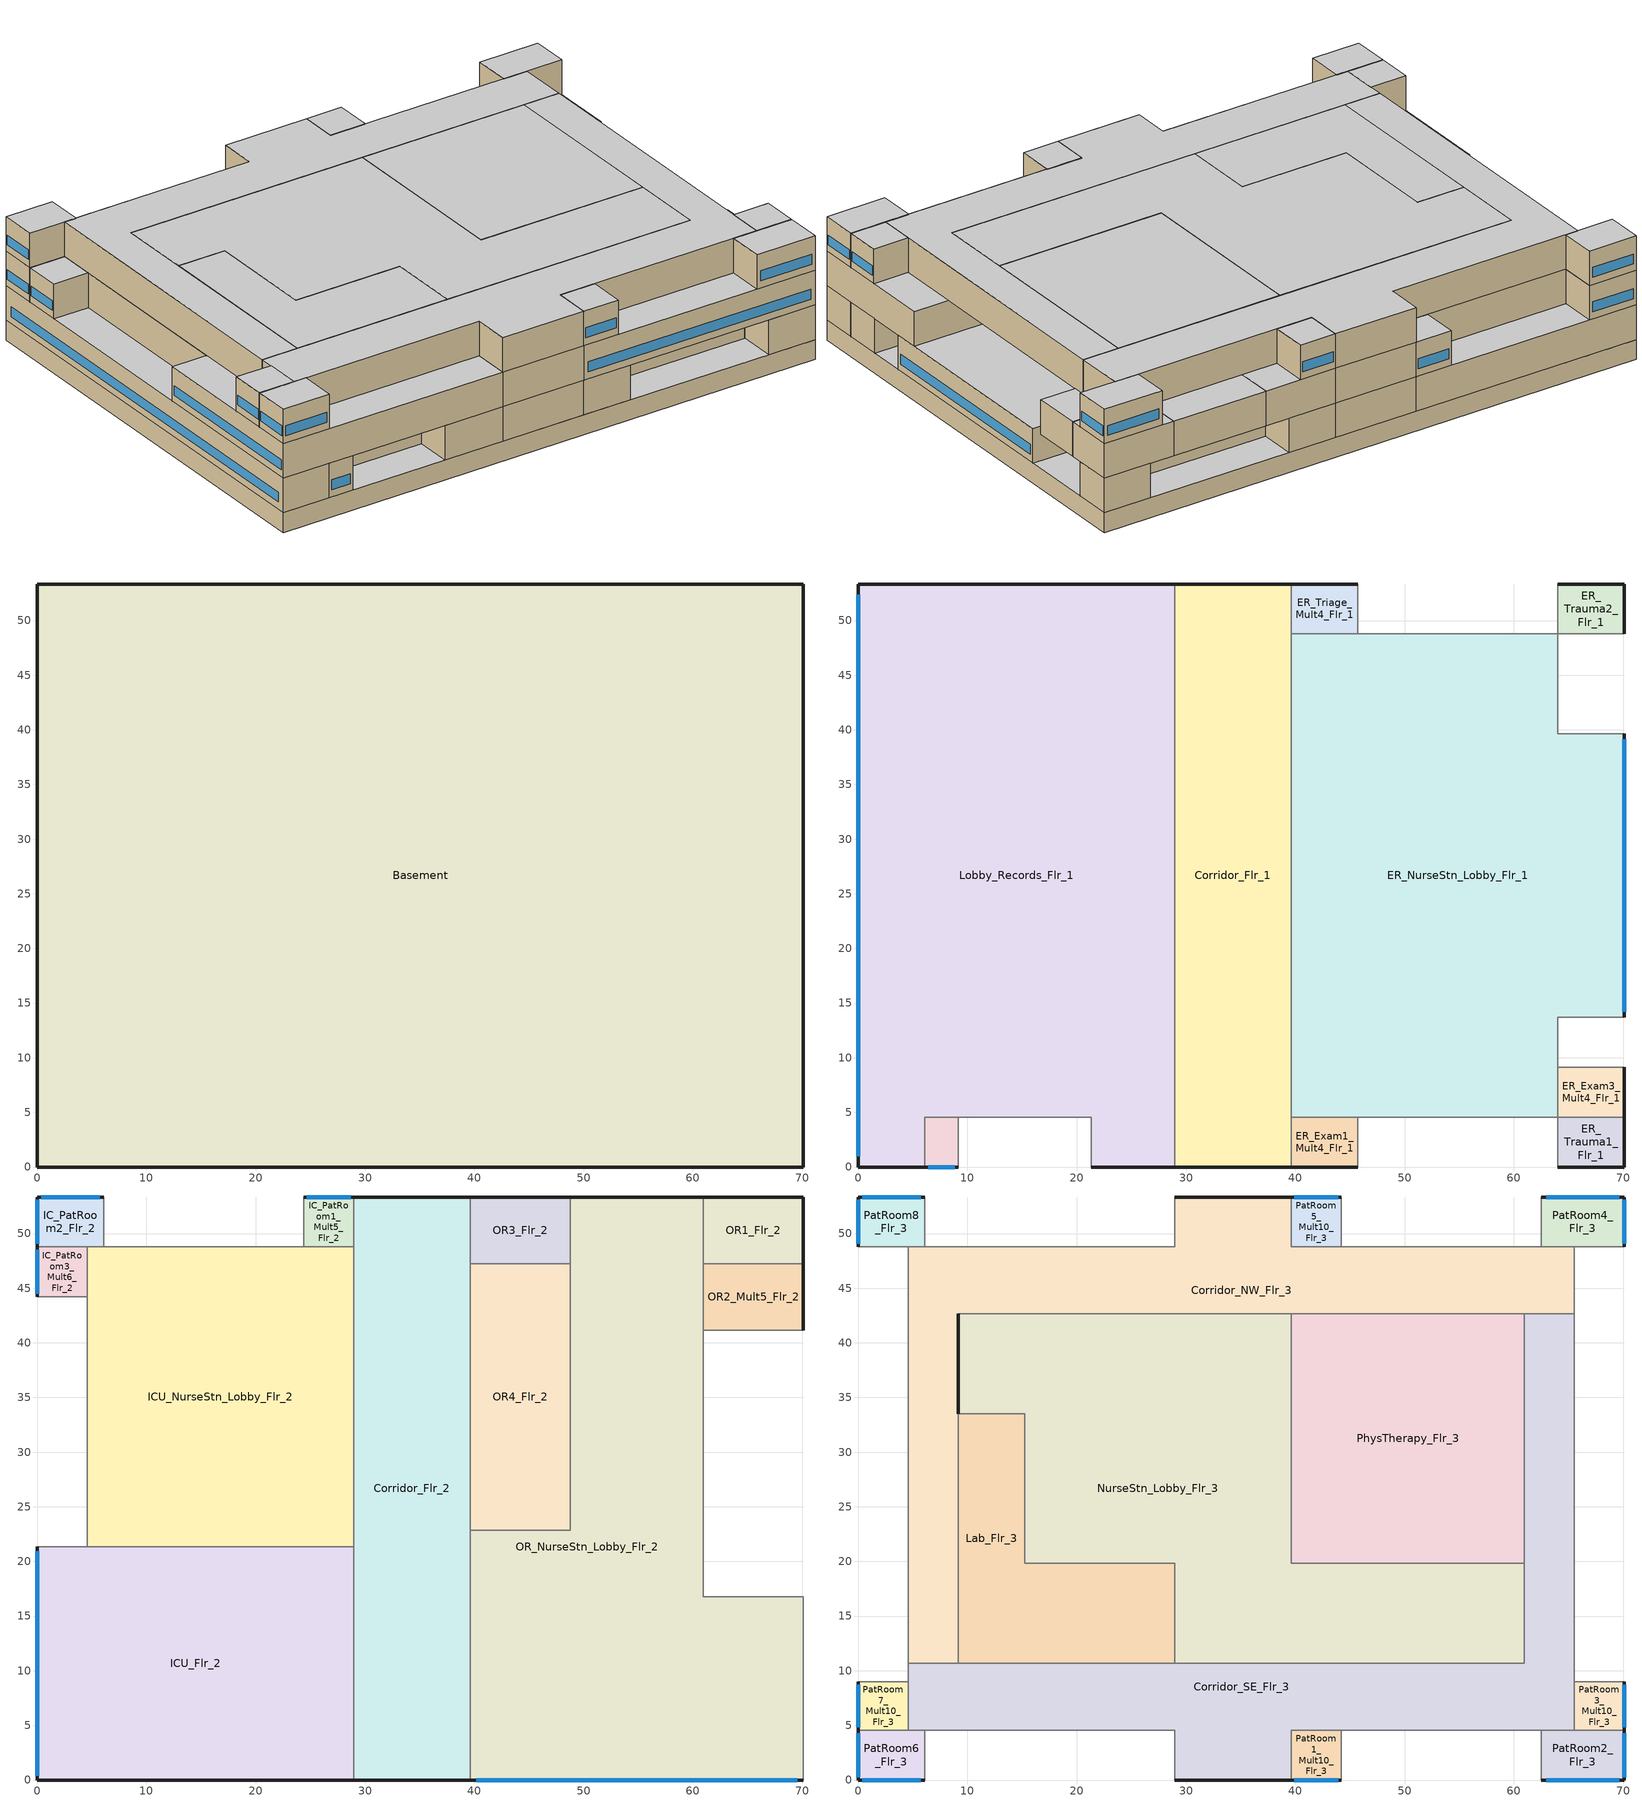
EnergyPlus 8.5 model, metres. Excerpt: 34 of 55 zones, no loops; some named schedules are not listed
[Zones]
Basement
 floor othersidecoefficients (ext_slab_8in_with_carpet): 70.1,53.34 70.1,0 0,0 0,53.34 z-2.44
 wall othersidecoefficients (basement_wall): 70.1,53.34 0,53.34 0,0 70.1,0 70.1,53.34 z-2.44:0
 ceiling adiabatic (int_slab_ceiling): 0,53.34 0,0 70.1,0 70.1,53.34 z0
ER_Exam1_Mult4_Flr_1
 floor adiabatic (int_slab_floor): 45.72,4.57 45.72,0 39.62,0 39.62,4.57 z0
 wall outside (nonres_ext_wall): 39.62,0 45.72,0 z0:4.27
 wall adiabatic (int_wall): 45.72,0 45.72,4.57 39.62,4.57 39.62,0 z0:4.27
 ceiling adiabatic (int_slab_ceiling): 39.62,4.57 39.62,0 45.72,0 45.72,4.57 z4.27
ER_Trauma1_Flr_1
 floor adiabatic (int_slab_floor): 70.1,4.57 70.1,0 64.01,0 64.01,4.57 z0
 wall outside (nonres_ext_wall): 64.01,0 70.1,0 70.1,4.57 z0:4.27
 wall adiabatic (int_wall): 70.1,4.57 64.01,4.57 64.01,0 z0:4.27
 ceiling adiabatic (int_slab_ceiling): 64.01,4.57 64.01,0 70.1,0 70.1,4.57 z4.27
ER_Exam3_Mult4_Flr_1
 floor adiabatic (int_slab_floor): 70.1,9.14 70.1,4.57 64.01,4.57 64.01,9.14 z0
 wall outside (nonres_ext_wall): 70.1,4.57 70.1,9.14 z0:4.27
 wall adiabatic (int_wall): 70.1,9.14 64.01,9.14 64.01,4.57 70.1,4.57 z0:4.27
 ceiling adiabatic (int_slab_ceiling): 64.01,9.14 64.01,4.57 70.1,4.57 70.1,9.14 z4.27
ER_Trauma2_Flr_1
 floor adiabatic (int_slab_floor): 70.1,53.34 70.1,48.77 64.01,48.77 64.01,53.34 z0
 wall outside (nonres_ext_wall): 70.1,48.77 70.1,53.34 64.01,53.34 z0:4.27
 wall adiabatic (int_wall): 64.01,53.34 64.01,48.77 70.1,48.77 z0:4.27
 ceiling adiabatic (int_slab_ceiling): 64.01,53.34 64.01,48.77 70.1,48.77 70.1,53.34 z4.27
ER_Triage_Mult4_Flr_1
 floor adiabatic (int_slab_floor): 45.72,53.34 45.72,48.77 39.62,48.77 39.62,53.34 z0
 wall outside (nonres_ext_wall): 45.72,53.34 39.62,53.34 z0:4.27
 wall adiabatic (int_wall): 39.62,53.34 39.62,48.77 45.72,48.77 45.72,53.34 z0:4.27
 ceiling adiabatic (int_slab_ceiling): 39.62,53.34 39.62,48.77 45.72,48.77 45.72,53.34 z4.27
Office1_Mult4_Flr_1
 floor adiabatic (int_slab_floor): 9.14,4.57 9.14,0 6.1,0 6.1,4.57 z0
 wall outside (nonres_ext_wall): 6.1,0 9.14,0 z0:4.27
 wall adiabatic (int_wall): 9.14,0 9.14,4.57 6.1,4.57 6.1,0 z0:4.27
 window (Window_U_0.57_SHGC_0.39): 6.41,0 8.84,0 z0.91:2.13
 ceiling adiabatic (int_slab_ceiling): 6.1,4.57 6.1,0 9.14,0 9.14,4.57 z4.27
Lobby_Records_Flr_1
 floor adiabatic (int_slab_floor): 28.96,53.34 28.96,0 21.34,0 21.34,4.57 6.1,4.57 6.1,0 0,0 0,53.34 z0
 wall outside (nonres_ext_wall): 28.96,53.34 0,53.34 0,0 6.1,0 / 21.34,0 28.96,0 z0:4.27
 wall adiabatic (int_wall): 6.1,0 6.1,4.57 21.34,4.57 21.34,0 z0:4.27
 wall to Corridor_Flr_1 (Air_Wall): 28.96,15.24 28.96,53.34 z0:4.27
 wall to Corridor_Flr_1 (int_wall): 28.96,0 28.96,15.24 z0:4.27
 window (Window_U_0.57_SHGC_0.39): 0,52.34 0,1 z0.91:2.13
 ceiling adiabatic (int_slab_ceiling): 0,53.34 0,0 6.1,0 6.1,4.57 21.34,4.57 21.34,0 28.96,0 28.96,53.34 z4.27
Corridor_Flr_1
 floor adiabatic (int_slab_floor): 39.62,53.34 39.62,0 28.96,0 28.96,53.34 z0
 wall outside (nonres_ext_wall): 39.62,53.34 28.96,53.34 / 28.96,0 39.62,0 z0:4.27
 wall adiabatic (int_wall): 39.62,0 39.62,53.34 z0:4.27
 ceiling adiabatic (int_slab_ceiling): 28.96,53.34 28.96,0 39.62,0 39.62,53.34 z4.27
ER_NurseStn_Lobby_Flr_1
 floor adiabatic (int_slab_floor): 64.01,48.77 64.01,39.62 70.1,39.62 70.1,13.72 64.01,13.72 64.01,4.57 39.62,4.57 39.62,48.77 z0
 wall outside (nonres_ext_wall): 70.1,13.72 70.1,39.62 z0:4.27
 wall adiabatic (int_wall): 70.1,39.62 64.01,39.62 64.01,48.77 39.62,48.77 39.62,4.57 64.01,4.57 64.01,13.72 70.1,13.72 z0:4.27
 window (Window_U_0.57_SHGC_0.39): 70.1,14.2 70.1,39.14 z0.91:2.13
 ceiling adiabatic (int_slab_ceiling): 39.62,48.77 39.62,4.57 64.01,4.57 64.01,13.72 70.1,13.72 70.1,39.62 64.01,39.62 64.01,48.77 z4.27
OR1_Flr_2
 floor adiabatic (int_slab_floor): 70.1,53.34 70.1,47.24 60.96,47.24 60.96,53.34 z4.27
 wall outside (nonres_ext_wall): 70.1,47.24 70.1,53.34 60.96,53.34 z4.27:8.54
 wall adiabatic (int_wall): 60.96,53.34 60.96,47.24 70.1,47.24 z4.27:8.54
 ceiling adiabatic (int_slab_ceiling): 60.96,53.34 60.96,47.24 70.1,47.24 70.1,53.34 z8.54
OR2_Mult5_Flr_2
 floor adiabatic (int_slab_floor): 70.1,47.24 70.1,41.15 60.96,41.15 60.96,47.24 z4.27
 wall outside (nonres_ext_wall): 70.1,41.15 70.1,47.24 z4.27:8.54
 wall adiabatic (int_wall): 70.1,47.24 60.96,47.24 60.96,41.15 70.1,41.15 z4.27:8.54
 ceiling adiabatic (int_slab_ceiling): 60.96,47.24 60.96,41.15 70.1,41.15 70.1,47.24 z8.54
OR3_Flr_2
 floor adiabatic (int_slab_floor): 48.77,53.34 48.77,47.24 39.62,47.24 39.62,53.34 z4.27
 wall outside (nonres_ext_wall): 48.77,53.34 39.62,53.34 z4.27:8.54
 wall adiabatic (int_wall): 39.62,53.34 39.62,47.24 48.77,47.24 48.77,53.34 z4.27:8.54
 ceiling adiabatic (int_slab_ceiling): 39.62,53.34 39.62,47.24 48.77,47.24 48.77,53.34 z8.54
OR4_Flr_2
 floor adiabatic (int_slab_floor): 48.77,47.24 48.77,22.86 39.62,22.86 39.62,47.24 z4.27
 wall adiabatic (int_wall): 48.77,47.24 39.62,47.24 39.62,22.86 48.77,22.86 48.77,47.24 z4.27:8.54
 ceiling adiabatic (int_slab_ceiling): 39.62,47.24 39.62,22.86 48.77,22.86 48.77,47.24 z8.54
IC_PatRoom1_Mult5_Flr_2
 floor adiabatic (int_slab_floor): 28.96,53.34 28.96,48.77 24.38,48.77 24.38,53.34 z4.27
 wall outside (nonres_ext_wall): 28.96,53.34 24.38,53.34 z4.27:8.54
 wall adiabatic (int_wall): 24.38,53.34 24.38,48.77 28.96,48.77 28.96,53.34 z4.27:8.54
 window (Window_U_0.57_SHGC_0.39): 28.68,53.34 24.66,53.34 z5.18:6.4
 ceiling adiabatic (int_slab_ceiling): 24.38,53.34 24.38,48.77 28.96,48.77 28.96,53.34 z8.54
IC_PatRoom2_Flr_2
 floor adiabatic (int_slab_floor): 6.1,53.34 6.1,48.77 0,48.77 0,53.34 z4.27
 wall outside (nonres_ext_wall): 6.1,53.34 0,53.34 0,48.77 z4.27:8.54
 wall adiabatic (int_wall): 0,48.77 6.1,48.77 6.1,53.34 z4.27:8.54
 window (Window_U_0.57_SHGC_0.39): 5.73,53.34 0.37,53.34 / 0,53.07 0,49.04 z5.18:6.4
 ceiling adiabatic (int_slab_ceiling): 0,53.34 0,48.77 6.1,48.77 6.1,53.34 z8.54
IC_PatRoom3_Mult6_Flr_2
 floor adiabatic (int_slab_floor): 4.57,48.77 4.57,44.2 0,44.2 0,48.77 z4.27
 wall outside (nonres_ext_wall): 0,48.77 0,44.2 z4.27:8.54
 wall adiabatic (int_wall): 0,44.2 4.57,44.2 4.57,48.77 0,48.77 z4.27:8.54
 window (Window_U_0.57_SHGC_0.39): 0,48.49 0,44.47 z5.18:6.4
 ceiling adiabatic (int_slab_ceiling): 0,48.77 0,44.2 4.57,44.2 4.57,48.77 z8.54
ICU_Flr_2
 floor adiabatic (int_slab_floor): 28.96,21.34 28.96,0 0,0 0,21.34 z4.27
 wall outside (nonres_ext_wall): 0,21.34 0,0 28.96,0 z4.27:8.54
 wall adiabatic (int_wall): 28.96,0 28.96,21.34 0,21.34 z4.27:8.54
 window (Window_U_0.57_SHGC_0.39): 0,20.94 0,0.4 z5.18:6.4
 ceiling adiabatic (int_slab_ceiling): 0,21.34 0,0 28.96,0 28.96,21.34 z8.54
ICU_NurseStn_Lobby_Flr_2
 floor adiabatic (int_slab_floor): 28.96,48.77 28.96,21.34 4.57,21.34 4.57,48.77 z4.27
 wall adiabatic (int_wall): 28.96,48.77 4.57,48.77 4.57,21.34 28.96,21.34 28.96,48.77 z4.27:8.54
 ceiling adiabatic (int_slab_ceiling): 4.57,48.77 4.57,21.34 28.96,21.34 28.96,48.77 z8.54
Corridor_Flr_2
 floor adiabatic (int_slab_floor): 39.62,53.34 39.62,0 28.96,0 28.96,53.34 z4.27
 wall outside (nonres_ext_wall): 39.62,53.34 28.96,53.34 / 28.96,0 39.62,0 z4.27:8.54
 wall adiabatic (int_wall): 39.62,0 39.62,53.34 / 28.96,53.34 28.96,0 z4.27:8.54
 ceiling adiabatic (int_slab_ceiling): 28.96,53.34 28.96,0 39.62,0 39.62,53.34 z8.54
OR_NurseStn_Lobby_Flr_2
 floor adiabatic (int_slab_floor): 60.96,53.34 60.96,16.76 70.1,16.76 70.1,0 39.62,0 39.62,22.86 48.77,22.86 48.77,53.34 z4.27
 wall outside (nonres_ext_wall): 60.96,53.34 48.77,53.34 / 39.62,0 70.1,0 z4.27:8.54
 wall adiabatic (int_wall): 48.77,53.34 48.77,22.86 39.62,22.86 39.62,0 / 70.1,0 70.1,16.76 60.96,16.76 60.96,53.34 z4.27:8.54
 window (Window_U_0.57_SHGC_0.39): 40.2,0 69.53,0 z5.18:6.4
 ceiling adiabatic (int_slab_ceiling): 48.77,53.34 48.77,22.86 39.62,22.86 39.62,0 70.1,0 70.1,16.76 60.96,16.76 60.96,53.34 z8.54
PatRoom1_Mult10_Flr_3
 floor adiabatic (int_slab_floor): 44.2,4.57 44.2,0 39.62,0 39.62,4.57 z8.54
 wall outside (res_ext_wall): 39.62,0 44.2,0 z8.54:12.8
 wall adiabatic (int_wall): 44.2,0 44.2,4.57 39.62,4.57 39.62,0 z8.54:12.8
 window (Window_U_0.57_SHGC_0.39): 39.9,0 43.92,0 z9.45:10.67
 ceiling adiabatic (int_slab_ceiling): 39.62,4.57 39.62,0 44.2,0 44.2,4.57 z12.8
PatRoom2_Flr_3
 floor adiabatic (int_slab_floor): 70.1,4.57 70.1,0 62.48,0 62.48,4.57 z8.54
 wall outside (res_ext_wall): 62.48,0 70.1,0 70.1,4.57 z8.54:12.8
 wall adiabatic (int_wall): 70.1,4.57 62.48,4.57 62.48,0 z8.54:12.8
 window (Window_U_0.57_SHGC_0.39): 70.1,0.27 70.1,4.3 / 62.94,0 69.65,0 z9.45:10.67
 ceiling adiabatic (int_slab_ceiling): 62.48,4.57 62.48,0 70.1,0 70.1,4.57 z12.8
PatRoom3_Mult10_Flr_3
 floor adiabatic (int_slab_floor): 70.1,8.99 70.1,4.57 65.53,4.57 65.53,8.99 z8.54
 wall outside (res_ext_wall): 70.1,4.57 70.1,8.99 z8.54:12.8
 wall adiabatic (int_wall): 70.1,8.99 65.53,8.99 65.53,4.57 70.1,4.57 z8.54:12.8
 window (Window_U_0.57_SHGC_0.39): 70.1,4.84 70.1,8.73 z9.45:10.67
 ceiling adiabatic (int_slab_ceiling): 65.53,8.99 65.53,4.57 70.1,4.57 70.1,8.99 z12.8
PatRoom4_Flr_3
 floor adiabatic (int_slab_floor): 70.1,53.34 70.1,48.77 62.48,48.77 62.48,53.34 z8.54
 wall outside (res_ext_wall): 70.1,48.77 70.1,53.34 62.48,53.34 z8.54:12.8
 wall adiabatic (int_wall): 62.48,53.34 62.48,48.77 70.1,48.77 z8.54:12.8
 window (Window_U_0.57_SHGC_0.39): 69.65,53.34 62.94,53.34 / 70.1,49.04 70.1,53.07 z9.45:10.67
 ceiling adiabatic (int_slab_ceiling): 62.48,53.34 62.48,48.77 70.1,48.77 70.1,53.34 z12.8
PatRoom5_Mult10_Flr_3
 floor adiabatic (int_slab_floor): 44.2,53.34 44.2,48.77 39.62,48.77 39.62,53.34 z8.54
 wall outside (res_ext_wall): 44.2,53.34 39.62,53.34 z8.54:12.8
 wall adiabatic (int_wall): 39.62,53.34 39.62,48.77 44.2,48.77 44.2,53.34 z8.54:12.8
 window (Window_U_0.57_SHGC_0.39): 43.92,53.34 39.9,53.34 z9.45:10.67
 ceiling adiabatic (int_slab_ceiling): 39.62,53.34 39.62,48.77 44.2,48.77 44.2,53.34 z12.8
PhysTherapy_Flr_3
 floor adiabatic (int_slab_floor): 60.96,42.67 60.96,19.81 39.62,19.81 39.62,42.67 z8.54
 wall to Corridor_NW_Flr_3 (int_wall): 60.96,42.67 39.62,42.67 z8.54:12.8
 wall to Corridor_SE_Flr_3 (int_wall): 60.96,19.81 60.96,42.67 z8.54:12.8
 wall to NurseStn_Lobby_Flr_3 (int_wall): 39.62,42.67 39.62,19.81 60.96,19.81 z8.54:12.8
 ceiling adiabatic (int_slab_ceiling): 39.62,42.67 39.62,19.81 60.96,19.81 60.96,42.67 z12.8
PatRoom6_Flr_3
 floor adiabatic (int_slab_floor): 6.1,4.57 6.1,0 0,0 0,4.57 z8.54
 wall outside (res_ext_wall): 0,4.57 0,0 6.1,0 z8.54:12.8
 wall adiabatic (int_wall): 6.1,0 6.1,4.57 0,4.57 z8.54:12.8
 window (Window_U_0.57_SHGC_0.39): 0.37,0 5.73,0 / 0,4.3 0,0.27 z9.45:10.67
 ceiling adiabatic (int_slab_ceiling): 0,4.57 0,0 6.1,0 6.1,4.57 z12.8
PatRoom7_Mult10_Flr_3
 floor adiabatic (int_slab_floor): 4.57,8.99 4.57,4.57 0,4.57 0,8.99 z8.54
 wall outside (res_ext_wall): 0,8.99 0,4.57 z8.54:12.8
 wall adiabatic (int_wall): 0,4.57 4.57,4.57 4.57,8.99 0,8.99 z8.54:12.8
 window (Window_U_0.57_SHGC_0.39): 0,8.73 0,4.84 z9.45:10.67
 ceiling adiabatic (int_slab_ceiling): 0,8.99 0,4.57 4.57,4.57 4.57,8.99 z12.8
PatRoom8_Flr_3
 floor adiabatic (int_slab_floor): 6.1,53.34 6.1,48.77 0,48.77 0,53.34 z8.54
 wall outside (res_ext_wall): 6.1,53.34 0,53.34 0,48.77 z8.54:12.8
 wall adiabatic (int_wall): 0,48.77 6.1,48.77 6.1,53.34 z8.54:12.8
 window (Window_U_0.57_SHGC_0.39): 5.73,53.34 0.37,53.34 / 0,53.07 0,49.04 z9.45:10.67
 ceiling adiabatic (int_slab_ceiling): 0,53.34 0,48.77 6.1,48.77 6.1,53.34 z12.8
NurseStn_Lobby_Flr_3
 floor adiabatic (int_slab_floor): 39.62,42.67 39.62,19.81 60.96,19.81 60.96,10.67 28.96,10.67 28.96,19.81 15.24,19.81 15.24,33.53 9.14,33.53 9.14,42.67 z8.54
 wall outside (Air_Wall): 9.14,42.67 9.14,33.53 z8.54:12.8
 wall to Corridor_NW_Flr_3 (Air_Wall): 39.62,42.67 9.14,42.67 z8.54:12.8
 wall to Corridor_SE_Flr_3 (Air_Wall): 28.96,10.67 60.96,10.67 60.96,19.81 z8.54:12.8
 wall to Lab_Flr_3 (int_wall): 9.14,33.53 15.24,33.53 15.24,19.81 28.96,19.81 28.96,10.67 z8.54:12.8
 ceiling adiabatic (int_slab_ceiling): 9.14,42.67 9.14,33.53 15.24,33.53 15.24,19.81 28.96,19.81 28.96,10.67 60.96,10.67 60.96,19.81 39.62,19.81 39.62,42.67 z12.8
Lab_Flr_3
 floor adiabatic (int_slab_floor): 28.96,19.81 28.96,10.67 9.14,10.67 9.14,33.53 15.24,33.53 15.24,19.81 z8.54
 wall to Corridor_SE_Flr_3 (int_wall): 9.14,10.67 28.96,10.67 z8.54:12.8
 wall to Corridor_NW_Flr_3 (int_wall): 9.14,33.58 9.14,10.67 z8.54:12.8
 ceiling adiabatic (int_slab_ceiling): 9.14,33.53 9.14,10.67 28.96,10.67 28.96,19.81 15.24,19.81 15.24,33.53 z12.8
Corridor_SE_Flr_3
 floor adiabatic (int_slab_floor): 65.53,42.67 65.53,4.57 39.62,4.57 39.62,0 28.96,0 28.96,4.57 4.57,4.57 4.57,10.67 60.96,10.67 60.96,42.67 z8.54
 wall outside (res_ext_wall): 28.96,0 39.62,0 z8.54:12.8
 wall adiabatic (int_wall): 39.62,0 39.62,4.57 65.53,4.57 65.53,42.67 / 4.57,10.67 4.57,4.57 28.96,4.57 28.96,0 z8.54:12.8
 wall to Corridor_NW_Flr_3 (Air_Wall): 65.53,42.67 60.96,42.67 / 9.14,10.67 4.57,10.67 z8.54:12.8
 ceiling adiabatic (int_slab_ceiling): 4.57,10.67 4.57,4.57 28.96,4.57 28.96,0 39.62,0 39.62,4.57 65.53,4.57 65.53,42.67 60.96,42.67 60.96,10.67 z12.8
Corridor_NW_Flr_3
 floor adiabatic (int_slab_floor): 65.53,48.77 65.53,42.67 9.14,42.67 9.14,10.67 4.57,10.67 4.57,48.77 28.96,48.77 28.96,53.34 39.62,53.34 39.62,48.77 z8.54
 wall outside (Air_Wall): 9.14,33.58 9.14,42.67 z8.54:12.8
 wall outside (res_ext_wall): 39.62,53.34 28.96,53.34 z8.54:12.8
 wall adiabatic (int_wall): 65.53,42.67 65.53,48.77 39.62,48.77 39.62,53.34 / 28.96,53.34 28.96,48.77 4.57,48.77 4.57,10.67 z8.54:12.8
 ceiling adiabatic (int_slab_ceiling): 4.57,48.77 4.57,10.67 9.14,10.67 9.14,42.67 65.53,42.67 65.53,48.77 39.62,48.77 39.62,53.34 28.96,53.34 28.96,48.77 z12.8
[Building]
Hospital: North Axis {deg}=0; Terrain=City; Loads Convergence Tolerance Value=0.04; Temperature Convergence Tolerance Value {deltaC}=0.2; Solar Distribution=FullInteriorAndExterior; Maximum Number of Warmup Days=25; Minimum Number of Warmup Days=6
[Site:Location]
Los Angeles Intl Ap_IL_USA Design_Conditions: Latitude {deg}=41.98; Longitude {deg}=-87.92; Time Zone {hr}=-6; Elevation {m}=201
[SizingPeriod:DesignDay] Day of Month=21; Dry-Bulb Temperature Range Modifier Type=DefaultMultipliers; Humidity Condition Type=Wetbulb; Barometric Pressure {Pa}=100965; Rain {Yes/No}=No; Snow on ground {Yes/No}=No; Daylight Savings Time Indicator=No
Name | Month | Day Type | Maximum Dry-Bulb Temperature {C} | Daily Dry-Bulb Temperature Range {C} | Wetbulb at Maximum Dry-Bulb {C} | Wind Speed {m/s} design conditions vs. traditional 6.71 m/s (15 mph) | Wind Direction {Degrees; N=0, S=180} | Solar Model Indicator | Clearness {0.0 to 1.1} | Wind Speed {m/s} design conditions vs. traditional 3.35 m/s (7mph) | ASHRAE Clear Sky Optical Depth for Beam Irradiance (taub) | ASHRAE Clear Sky Optical Depth for Diffuse Irradiance (taud)
Los Angeles Intl Arpt Ann Htg 99.6% Condns DB | 1 | WinterDesignDay | 6.9 | 0 | 6.9 | 2.4 | 90 | ASHRAEClearSky | 0
Los Angeles Intl Arpt Ann Clg .4% Condns DB=>MWB | 8 | SummerDesignDay | 28.7 | 6 | 17.9 |  | 250 | ASHRAETau |  | 4.1 | 0.44 | 2.108
[Site:WaterMainsTemperature]
Calculation Method=Correlation; Annual Average Outdoor Air Temperature {C}=9.75; Maximum Difference In Monthly Average Outdoor Air Temperatures {deltaC}=28.14
[Material]
Name | Roughness | Thickness {m} | Conductivity {W/m-K} | Density {kg/m3} | Specific Heat {J/kg-K} | Thermal Absorptance | Solar Absorptance | Visible Absorptance
Std Wood 6inch | MediumSmooth | 0.15 | 0.12 | 540 | 1210 | 0.9 | 0.7 | 0.7
G01 13mm gypsum board | Smooth | 0.0127 | 0.16 | 800 | 1090 | 0.9 | 0.7 | 0.5
200mm Normalweight concrete wall; 200mm Normalweight concrete floor | MediumRough | 0.2032 | 2.31 | 2322 | 832
100mm Normalweight concrete floor | MediumRough | 0.1016 | 2.31 | 2322 | 832
M10 200mm concrete block basement wall | MediumRough | 0.2032 | 1.326 | 1842 | 912
[Material:NoMass] Thermal Absorptance=0.9; Solar Absorptance=0.7
Name | Roughness | Thermal Resistance {m2-K/W} | Visible Absorptance
CP02 CARPET PAD | VeryRough | 0.21648 | 0.8
Air_Wall_Material | Rough | 0.207949
Nonres_Exterior_Wall_Insulation | MediumSmooth | 1.11476 | 0.7
Res_Exterior_Wall_Insulation | MediumSmooth | 1.63975 | 0.7
[WindowMaterial:Glazing] Optical Data Type=SpectralAverage; Thickness {m}=0.006; Infrared Transmittance at Normal Incidence=0; Front Side Infrared Hemispherical Emissivity=0.84; Conductivity {W/m-K}=0.9
Name | Solar Transmittance at Normal Incidence | Front Side Solar Reflectance at Normal Incidence | Back Side Solar Reflectance at Normal Incidence | Visible Transmittance at Normal Incidence | Front Side Visible Reflectance at Normal Incidence | Back Side Visible Reflectance at Normal Incidence | Back Side Infrared Hemispherical Emissivity
CLEAR 6MM | 0.775 | 0.071 | 0.071 | 0.881 | 0.08 | 0.08 | 0.84
REF D CLEAR 6MM | 0.429 | 0.308 | 0.379 | 0.334 | 0.453 | 0.505 | 0.82
[WindowMaterial:Gas]
AIR 6MM: Gas Type=Air; Thickness {m}=0.0063
[Construction]
InteriorFurnishings: Std Wood 6inch
Air_Wall: Air_Wall_Material
int_wall: G01 13mm gypsum board, G01 13mm gypsum board
ext_slab_8in_with_carpet: 200mm Normalweight concrete floor, CP02 CARPET PAD
int_slab_floor: 100mm Normalweight concrete floor, CP02 CARPET PAD
int_slab_ceiling: CP02 CARPET PAD, 100mm Normalweight concrete floor
basement_wall: M10 200mm concrete block basement wall
nonres_ext_wall: 200mm Normalweight concrete wall, Nonres_Exterior_Wall_Insulation, G01 13mm gypsum board
res_ext_wall: 200mm Normalweight concrete wall, Res_Exterior_Wall_Insulation, G01 13mm gypsum board
Window_U_0.57_SHGC_0.39: REF D CLEAR 6MM, AIR 6MM, CLEAR 6MM
[Zone] Type=1; Floor Area {m2}=autocalculate; Part of Total Floor Area=YES
Name | Multiplier | Ceiling Height {m} | Volume {m3}
Basement | 1 | 2.439 | 9120.27
ER_Exam1_Mult4_Flr_1; ER_Exam3_Mult4_Flr_1; ER_Triage_Mult4_Flr_1 | 4 | 4.2683 | 118.96
ER_Trauma1_Flr_1; ER_Trauma2_Flr_1; IC_PatRoom2_Flr_2; PatRoom6_Flr_3; PatRoom8_Flr_3 | 1 | 4.2683 | 118.96
Office1_Mult4_Flr_1 | 5 | 4.2683 | 59.5
Lobby_Records_Flr_1 | 1 | 4.2683 | 6294.92
Corridor_Flr_1; Corridor_Flr_2 | 1 | 4.2683 | 2428.79
ER_NurseStn_Lobby_Flr_1 | 1 | 4.2683 | 5273.95
OR1_Flr_2; OR3_Flr_2 | 1 | 4.2683 | 237.91
OR2_Mult5_Flr_2 | 5 | 4.2683 | 237.91
OR4_Flr_2 | 1 | 4.2683 | 951.7
IC_PatRoom1_Mult5_Flr_2 | 5 | 4.2683 | 89.21
IC_PatRoom3_Mult6_Flr_2 | 6 | 4.2683 | 89.21
ICU_Flr_2 | 1 | 4.2683 | 2637.63
ICU_NurseStn_Lobby_Flr_2 | 1 | 4.2683 | 2854.51
OR_NurseStn_Lobby_Flr_2 | 1 | 4.2683 | 4322.24
PatRoom1_Mult10_Flr_3; PatRoom5_Mult10_Flr_3 | 10 | 4.2683 | 89.21
PatRoom2_Flr_3; PatRoom4_Flr_3 | 1 | 4.2683 | 148.71
PatRoom3_Mult10_Flr_3; PatRoom7_Mult10_Flr_3 | 10 | 4.2683 | 86.26
PhysTherapy_Flr_3 | 1 | 4.2683 | 2081.82
NurseStn_Lobby_Flr_3 | 1 | 4.2683 | 3866.25
Lab_Flr_3 | 1 | 4.2683 | 1129.43
Corridor_SE_Flr_3; Corridor_NW_Flr_3 | 1 | 4.2683 | 2418.88
[InternalMass] Construction=InteriorFurnishings
Name | Zone | Surface Area {m2}
Basement_InternalMass_1 | Basement | 7478.69
ER_Exam1_Mult4_Flr_1_InternalMass_1 | ER_Exam1_Mult4_Flr_1 | 55.7418
ER_Trauma1_Flr_1_InternalMass_1 | ER_Trauma1_Flr_1 | 55.7418
ER_Exam3_Mult4_Flr_1_InternalMass_1 | ER_Exam3_Mult4_Flr_1 | 55.7418
ER_Trauma2_Flr_1_InternalMass_1 | ER_Trauma2_Flr_1 | 55.7418
ER_Triage_Mult4_Flr_1_InternalMass_1 | ER_Triage_Mult4_Flr_1 | 55.7418
Office1_Mult4_Flr_1_InternalMass_1 | Office1_Mult4_Flr_1 | 27.8709
Lobby_Records_Flr_1_InternalMass_1 | Lobby_Records_Flr_1 | 2949.62
Corridor_Flr_1_InternalMass_1 | Corridor_Flr_1 | 1138.06
ER_NurseStn_Lobby_Flr_1_InternalMass_1 | ER_NurseStn_Lobby_Flr_1 | 2471.22
OR1_Flr_2_InternalMass_1 | OR1_Flr_2 | 111.4836
OR2_Mult5_Flr_2_InternalMass_1 | OR2_Mult5_Flr_2 | 111.4836
OR3_Flr_2_InternalMass_1 | OR3_Flr_2 | 111.4836
OR4_Flr_2_InternalMass_1 | OR4_Flr_2 | 445.9346
IC_PatRoom1_Mult5_Flr_2_InternalMass_1 | IC_PatRoom1_Mult5_Flr_2 | 41.8064
IC_PatRoom2_Flr_2_InternalMass_1 | IC_PatRoom2_Flr_2 | 55.7418
IC_PatRoom3_Mult6_Flr_2_InternalMass_1 | IC_PatRoom3_Mult6_Flr_2 | 41.8064
ICU_Flr_2_InternalMass_1 | ICU_Flr_2 | 1235.93
ICU_NurseStn_Lobby_Flr_2_InternalMass_1 | ICU_NurseStn_Lobby_Flr_2 | 1337.54
Corridor_Flr_2_InternalMass_1 | Corridor_Flr_2 | 1138.06
OR_NurseStn_Lobby_Flr_2_InternalMass_1 | OR_NurseStn_Lobby_Flr_2 | 2025.29
PatRoom1_Mult10_Flr_3_InternalMass_1 | PatRoom1_Mult10_Flr_3 | 41.8064
PatRoom2_Flr_3_InternalMass_1 | PatRoom2_Flr_3 | 69.6773
PatRoom3_Mult10_Flr_3_InternalMass_1 | PatRoom3_Mult10_Flr_3 | 40.4165
PatRoom4_Flr_3_InternalMass_1 | PatRoom4_Flr_3 | 69.6773
PatRoom5_Mult10_Flr_3_InternalMass_1 | PatRoom5_Mult10_Flr_3 | 41.8064
PhysTherapy_Flr_3_InternalMass_1 | PhysTherapy_Flr_3 | 975.4819
PatRoom6_Flr_3_InternalMass_1 | PatRoom6_Flr_3 | 55.7418
PatRoom7_Mult10_Flr_3_InternalMass_1 | PatRoom7_Mult10_Flr_3 | 40.4165
PatRoom8_Flr_3_InternalMass_1 | PatRoom8_Flr_3 | 55.7418
NurseStn_Lobby_Flr_3_InternalMass_1 | NurseStn_Lobby_Flr_3 | 1811.61
Lab_Flr_3_InternalMass_1 | Lab_Flr_3 | 529.5473
Corridor_SE_Flr_3_InternalMass_1 | Corridor_SE_Flr_3 | 1133.42
Corridor_NW_Flr_3_InternalMass_1 | Corridor_NW_Flr_3 | 1133.42
[SurfaceProperty:OtherSideCoefficients] Combined Convective/Radiative Film Coefficient {W/m2-K}=0; Constant Temperature {C}=1; Constant Temperature Coefficient=1; External Dry-Bulb Temperature Coefficient=0; Ground Temperature Coefficient=0; Wind Speed Coefficient=0; Zone Air Temperature Coefficient=0; Sinusoidal Variation of Constant Temperature Coefficient=No; Period of Sinusoidal Variation {hr}=24
Name | Constant Temperature Schedule
surfPropOthSdCoefBasementAvgWall | scheduleOSCBasementWallSurfaceTemp
surfPropOthSdCoefBasementAvgFloor | scheduleOSCBasementFloorTemp
surfPropOthSdCoefBasementUpperWall | scheduleOSCBasementUpperWallTemp
surfPropOthSdCoefBasementLowerWall | scheduleOSCBasementLowerWallTemp
[People] Number of People Calculation Method=People; Fraction Radiant=0.3; Sensible Heat Fraction=AUTOCALCULATE; Activity Level Schedule=ACTIVITY_SCH; Enable ASHRAE 55 Comfort Warnings=No; Mean Radiant Temperature Calculation Type=ZoneAveraged; Work Efficiency Schedule=WORK_EFF_SCH; Clothing Insulation Calculation Method=ClothingInsulationSchedule; Clothing Insulation Schedule=CLOTHING_SCH; Air Velocity Schedule=AIR_VELO_SCH; Thermal Comfort Model 1 Type=FANGER
Name | Zone or ZoneList | Number of People Schedule | Number of People
Basement | Basement | BLDG_OCC_SCH | 100.5885
ER_Exam1_Mult4_Flr_1 | ER_Exam1_Mult4_Flr_1 | BLDG_OCC_EXTD_SCH | 5.9976
ER_Trauma1_Flr_1 | ER_Trauma1_Flr_1 | BLDG_OCC_EXTD_SCH | 5.9976
ER_Exam3_Mult4_Flr_1 | ER_Exam3_Mult4_Flr_1 | BLDG_OCC_EXTD_SCH | 5.9976
ER_Trauma2_Flr_1 | ER_Trauma2_Flr_1 | BLDG_OCC_EXTD_SCH | 5.9976
ER_Triage_Mult4_Flr_1 | ER_Triage_Mult4_Flr_1 | BLDG_OCC_EXTD_SCH | 5.9976
Office1_Mult4_Flr_1 | Office1_Mult4_Flr_1 | BLDG_OCC_SCH | 1.05
Lobby_Records_Flr_1 | Lobby_Records_Flr_1 | BLDG_OCC_SCH | 21.1586
Corridor_Flr_1 | Corridor_Flr_1 | BLDG_OCC_EXTD_SCH | 6.1228
ER_NurseStn_Lobby_Flr_1 | ER_NurseStn_Lobby_Flr_1 | BLDG_OCC_EXTD_SCH | 17.7269
OR1_Flr_2 | OR1_Flr_2 | BLDG_OCC_SCH | 2.9988
OR2_Mult5_Flr_2 | OR2_Mult5_Flr_2 | BLDG_OCC_SCH | 2.9988
OR3_Flr_2 | OR3_Flr_2 | BLDG_OCC_SCH | 2.9988
OR4_Flr_2 | OR4_Flr_2 | BLDG_OCC_SCH | 11.9956
IC_PatRoom1_Mult5_Flr_2 | IC_PatRoom1_Mult5_Flr_2 | BLDG_OCC_EXTD_SCH | 1.1244
IC_PatRoom2_Flr_2 | IC_PatRoom2_Flr_2 | BLDG_OCC_EXTD_SCH | 1.4994
IC_PatRoom3_Mult6_Flr_2 | IC_PatRoom3_Mult6_Flr_2 | BLDG_OCC_EXTD_SCH | 1.1244
ICU_Flr_2 | ICU_Flr_2 | BLDG_OCC_EXTD_SCH | 33.2462
ICU_NurseStn_Lobby_Flr_2 | ICU_NurseStn_Lobby_Flr_2 | BLDG_OCC_EXTD_SCH | 9.5946
Corridor_Flr_2 | Corridor_Flr_2 | BLDG_OCC_EXTD_SCH | 6.1228
OR_NurseStn_Lobby_Flr_2 | OR_NurseStn_Lobby_Flr_2 | BLDG_OCC_EXTD_SCH | 14.528
PatRoom1_Mult10_Flr_3 | PatRoom1_Mult10_Flr_3 | BLDG_OCC_EXTD_SCH | 1.1244
PatRoom2_Flr_3 | PatRoom2_Flr_3 | BLDG_OCC_EXTD_SCH | 1.8744
PatRoom3_Mult10_Flr_3 | PatRoom3_Mult10_Flr_3 | BLDG_OCC_EXTD_SCH | 1.0873
PatRoom4_Flr_3 | PatRoom4_Flr_3 | BLDG_OCC_EXTD_SCH | 1.8744
PatRoom5_Mult10_Flr_3 | PatRoom5_Mult10_Flr_3 | BLDG_OCC_EXTD_SCH | 1.1244
PhysTherapy_Flr_3 | PhysTherapy_Flr_3 | BLDG_OCC_SCH | 26.2404
PatRoom6_Flr_3 | PatRoom6_Flr_3 | BLDG_OCC_EXTD_SCH | 1.4994
PatRoom7_Mult10_Flr_3 | PatRoom7_Mult10_Flr_3 | BLDG_OCC_EXTD_SCH | 1.0873
PatRoom8_Flr_3 | PatRoom8_Flr_3 | BLDG_OCC_EXTD_SCH | 1.4994
NurseStn_Lobby_Flr_3 | NurseStn_Lobby_Flr_3 | BLDG_OCC_EXTD_SCH | 12.9952
Lab_Flr_3 | Lab_Flr_3 | BLDG_OCC_SCH | 14.2446
Corridor_SE_Flr_3 | Corridor_SE_Flr_3 | BLDG_OCC_EXTD_SCH | 6.0978
Corridor_NW_Flr_3 | Corridor_NW_Flr_3 | BLDG_OCC_EXTD_SCH | 6.0978
[Lights] Design Level Calculation Method=Watts/Area; Return Air Fraction=0; Fraction Radiant=0.7; Fraction Visible=0.2; Fraction Replaceable=1; Return Air Fraction Calculated from Plenum Temperature=No
Name | Zone or ZoneList | Schedule | Watts per Zone Floor Area {W/m2}
Basement_Lights | Basement | BLDG_LIGHT_OFFICE_BSMT_SCH | 10.76391
ER_Exam1_Mult4_Flr_1_Lights | ER_Exam1_Mult4_Flr_1 | BLDG_LIGHT_EXAM_SCH | 29.0626
ER_Trauma1_Flr_1_Lights | ER_Trauma1_Flr_1 | BLDG_LIGHT_EXTD_SCH | 29.0626
ER_Exam3_Mult4_Flr_1_Lights | ER_Exam3_Mult4_Flr_1 | BLDG_LIGHT_EXAM_SCH | 29.0626
ER_Trauma2_Flr_1_Lights | ER_Trauma2_Flr_1 | BLDG_LIGHT_EXTD_SCH | 29.0626
ER_Triage_Mult4_Flr_1_Lights | ER_Triage_Mult4_Flr_1 | BLDG_LIGHT_EXTD_SCH | 29.0626
Office1_Mult4_Flr_1_Lights | Office1_Mult4_Flr_1 | BLDG_LIGHT_OFFICE_SCH | 10.76391
Lobby_Records_Flr_1_Lights | Lobby_Records_Flr_1 | BLDG_LIGHT_LOBBYFLR1_SCH | 13.7778
Corridor_Flr_1_Lights | Corridor_Flr_1 | BLDG_LIGHT_CORRIDOR_SCH | 10.76391
ER_NurseStn_Lobby_Flr_1_Lights | ER_NurseStn_Lobby_Flr_1 | BLDG_LIGHT_NURSEFLR1_SCH | 12.0556
OR1_Flr_2_Lights | OR1_Flr_2 | BLDG_LIGHT_SCH | 23.6806
OR2_Mult5_Flr_2_Lights | OR2_Mult5_Flr_2 | BLDG_LIGHT_SCH | 23.6806
OR3_Flr_2_Lights | OR3_Flr_2 | BLDG_LIGHT_SCH | 23.6806
OR4_Flr_2_Lights | OR4_Flr_2 | BLDG_LIGHT_SCH | 23.6806
IC_PatRoom1_Mult5_Flr_2_Lights | IC_PatRoom1_Mult5_Flr_2 | BLDG_LIGHT_EXTD_SCH | 8.611128
IC_PatRoom2_Flr_2_Lights | IC_PatRoom2_Flr_2 | BLDG_LIGHT_EXTD_SCH | 8.611128
IC_PatRoom3_Mult6_Flr_2_Lights | IC_PatRoom3_Mult6_Flr_2 | BLDG_LIGHT_EXTD_SCH | 8.611128
ICU_Flr_2_Lights | ICU_Flr_2 | BLDG_LIGHT_EXTD_SCH | 8.611128
ICU_NurseStn_Lobby_Flr_2_Lights | ICU_NurseStn_Lobby_Flr_2 | BLDG_LIGHT_EXTD_SCH | 10.76391
Corridor_Flr_2_Lights | Corridor_Flr_2 | BLDG_LIGHT_CORRIDOR_SCH | 10.76391
OR_NurseStn_Lobby_Flr_2_Lights | OR_NurseStn_Lobby_Flr_2 | BLDG_LIGHT_NURSEFLR234_SCH | 12.7014
PatRoom1_Mult10_Flr_3_Lights | PatRoom1_Mult10_Flr_3 | BLDG_LIGHT_EXTD_SCH | 7.534737
PatRoom2_Flr_3_Lights | PatRoom2_Flr_3 | BLDG_LIGHT_EXTD_SCH | 7.534737
PatRoom3_Mult10_Flr_3_Lights | PatRoom3_Mult10_Flr_3 | BLDG_LIGHT_EXTD_SCH | 7.534737
PatRoom4_Flr_3_Lights | PatRoom4_Flr_3 | BLDG_LIGHT_EXTD_SCH | 7.534737
PatRoom5_Mult10_Flr_3_Lights | PatRoom5_Mult10_Flr_3 | BLDG_LIGHT_EXTD_SCH | 7.534737
PhysTherapy_Flr_3_Lights | PhysTherapy_Flr_3 | BLDG_LIGHT_RADIOLOGY_SCH | 9.687519
PatRoom6_Flr_3_Lights | PatRoom6_Flr_3 | BLDG_LIGHT_EXTD_SCH | 7.534737
PatRoom7_Mult10_Flr_3_Lights | PatRoom7_Mult10_Flr_3 | BLDG_LIGHT_EXTD_SCH | 7.534737
PatRoom8_Flr_3_Lights | PatRoom8_Flr_3 | BLDG_LIGHT_EXTD_SCH | 7.534737
NurseStn_Lobby_Flr_3_Lights | NurseStn_Lobby_Flr_3 | BLDG_LIGHT_NURSEFLR234_SCH | 12.7014
Lab_Flr_3_Lights | Lab_Flr_3 | BLDG_LIGHT_SCH | 15.0695
Corridor_SE_Flr_3_Lights | Corridor_SE_Flr_3 | BLDG_LIGHT_CORRIDOR_SCH | 10.76391
Corridor_NW_Flr_3_Lights | Corridor_NW_Flr_3 | BLDG_LIGHT_CORRIDOR_SCH | 10.76391
[ElectricEquipment] Design Level Calculation Method=EquipmentLevel; Fraction Latent=0; Fraction Radiant=0.5; Fraction Lost=0
Name | Zone or ZoneList | Schedule | Design Level {W}
Basement_MiscPlug_Equip | Basement | BLDG_EQUIP_SCH | 30176.5
ER_Exam1_Mult4_Flr_1_MiscPlug_Equip | ER_Exam1_Mult4_Flr_1 | BLDG_EQUIP_EXTD_SCH | 449.8365
ER_Trauma1_Flr_1_MiscPlug_Equip | ER_Trauma1_Flr_1 | BLDG_EQUIP_EXTD_SCH | 1199.56
ER_Exam3_Mult4_Flr_1_MiscPlug_Equip | ER_Exam3_Mult4_Flr_1 | BLDG_EQUIP_EXTD_SCH | 449.8365
ER_Trauma2_Flr_1_MiscPlug_Equip | ER_Trauma2_Flr_1 | BLDG_EQUIP_EXTD_SCH | 1199.56
ER_Triage_Mult4_Flr_1_MiscPlug_Equip | ER_Triage_Mult4_Flr_1 | BLDG_EQUIP_EXTD_SCH | 599.9803
Office1_Mult4_Flr_1_MiscPlug_Equip | Office1_Mult4_Flr_1 | BLDG_EQUIP_SCH | 164.9958
Lobby_Records_Flr_1_MiscPlug_Equip | Lobby_Records_Flr_1 | BLDG_EQUIP_SCH | 1592.8
ER_NurseStn_Lobby_Flr_1_MiscPlug_Equip | ER_NurseStn_Lobby_Flr_1 | BLDG_EQUIP_EXTD_SCH | 18077
OR1_Flr_2_MiscPlug_Equip | OR1_Flr_2 | BLDG_EQUIP_SCH | 2399.13
OR2_Mult5_Flr_2_MiscPlug_Equip | OR2_Mult5_Flr_2 | BLDG_EQUIP_SCH | 2399.13
OR3_Flr_2_MiscPlug_Equip | OR3_Flr_2 | BLDG_EQUIP_SCH | 2399.13
OR4_Flr_2_MiscPlug_Equip | OR4_Flr_2 | BLDG_EQUIP_SCH | 9596.51
IC_PatRoom1_Mult5_Flr_2_MiscPlug_Equip | IC_PatRoom1_Mult5_Flr_2 | BLDG_EQUIP_EXTD_SCH | 674.7548
IC_PatRoom2_Flr_2_MiscPlug_Equip | IC_PatRoom2_Flr_2 | BLDG_EQUIP_EXTD_SCH | 899.673
IC_PatRoom3_Mult6_Flr_2_MiscPlug_Equip | IC_PatRoom3_Mult6_Flr_2 | BLDG_EQUIP_EXTD_SCH | 674.7548
ICU_Flr_2_MiscPlug_Equip | ICU_Flr_2 | BLDG_EQUIP_EXTD_SCH | 19947.9
ICU_NurseStn_Lobby_Flr_2_MiscPlug_Equip | ICU_NurseStn_Lobby_Flr_2 | BLDG_EQUIP_EXTD_SCH | 14391.9
OR_NurseStn_Lobby_Flr_2_MiscPlug_Equip | OR_NurseStn_Lobby_Flr_2 | BLDG_EQUIP_EXTD_SCH | 11331.5
PatRoom1_Mult10_Flr_3_MiscPlug_Equip | PatRoom1_Mult10_Flr_3 | BLDG_EQUIP_EXTD_SCH | 449.8365
PatRoom2_Flr_3_MiscPlug_Equip | PatRoom2_Flr_3 | BLDG_EQUIP_EXTD_SCH | 749.7275
PatRoom3_Mult10_Flr_3_MiscPlug_Equip | PatRoom3_Mult10_Flr_3 | BLDG_EQUIP_EXTD_SCH | 434.8813
PatRoom4_Flr_3_MiscPlug_Equip | PatRoom4_Flr_3 | BLDG_EQUIP_EXTD_SCH | 749.7275
PatRoom5_Mult10_Flr_3_MiscPlug_Equip | PatRoom5_Mult10_Flr_3 | BLDG_EQUIP_EXTD_SCH | 449.8365
PhysTherapy_Flr_3_MiscPlug_Equip | PhysTherapy_Flr_3 | BLDG_EQUIP_SCH | 7872.14
PatRoom6_Flr_3_MiscPlug_Equip | PatRoom6_Flr_3 | BLDG_EQUIP_EXTD_SCH | 599.782
PatRoom7_Mult10_Flr_3_MiscPlug_Equip | PatRoom7_Mult10_Flr_3 | BLDG_EQUIP_EXTD_SCH | 434.8813
PatRoom8_Flr_3_MiscPlug_Equip | PatRoom8_Flr_3 | BLDG_EQUIP_EXTD_SCH | 599.782
NurseStn_Lobby_Flr_3_MiscPlug_Equip | NurseStn_Lobby_Flr_3 | BLDG_EQUIP_EXTD_SCH | 10136
Lab_Flr_3_MiscPlug_Equip | Lab_Flr_3 | BLDG_EQUIP_SCH | 11395.9
[ZoneInfiltration:DesignFlowRate] Schedule=INFIL_SCH_PNNL; Design Flow Rate Calculation Method=Flow/ExteriorArea; Flow per Exterior Surface Area {m3/s-m2}=0.00102413; Constant Term Coefficient=0; Temperature Term Coefficient=0; Velocity Term Coefficient=0.224; Velocity Squared Term Coefficient=0
Name | Zone or ZoneList
Basement_Infiltration | Basement
ER_Exam1_Mult4_Flr_1_Infiltration | ER_Exam1_Mult4_Flr_1
ER_Trauma1_Flr_1_Infiltration | ER_Trauma1_Flr_1
ER_Exam3_Mult4_Flr_1_Infiltration | ER_Exam3_Mult4_Flr_1
ER_Trauma2_Flr_1_Infiltration | ER_Trauma2_Flr_1
ER_Triage_Mult4_Flr_1_Infiltration | ER_Triage_Mult4_Flr_1
Office1_Mult4_Flr_1_Infiltration | Office1_Mult4_Flr_1
Lobby_Records_Flr_1_Infiltration | Lobby_Records_Flr_1
Corridor_Flr_1_Infiltration | Corridor_Flr_1
ER_NurseStn_Lobby_Flr_1_Infiltration | ER_NurseStn_Lobby_Flr_1
OR1_Flr_2_Infiltration | OR1_Flr_2
OR2_Mult5_Flr_2_Infiltration | OR2_Mult5_Flr_2
OR3_Flr_2_Infiltration | OR3_Flr_2
OR4_Flr_2_Infiltration | OR4_Flr_2
IC_PatRoom1_Mult5_Flr_2_Infiltration | IC_PatRoom1_Mult5_Flr_2
IC_PatRoom2_Flr_2_Infiltration | IC_PatRoom2_Flr_2
IC_PatRoom3_Mult6_Flr_2_Infiltration | IC_PatRoom3_Mult6_Flr_2
ICU_Flr_2_Infiltration | ICU_Flr_2
ICU_NurseStn_Lobby_Flr_2_Infiltration | ICU_NurseStn_Lobby_Flr_2
Corridor_Flr_2_Infiltration | Corridor_Flr_2
OR_NurseStn_Lobby_Flr_2_Infiltration | OR_NurseStn_Lobby_Flr_2
PatRoom1_Mult10_Flr_3_Infiltration | PatRoom1_Mult10_Flr_3
PatRoom2_Flr_3_Infiltration | PatRoom2_Flr_3
PatRoom3_Mult10_Flr_3_Infiltration | PatRoom3_Mult10_Flr_3
PatRoom4_Flr_3_Infiltration | PatRoom4_Flr_3
PatRoom5_Mult10_Flr_3_Infiltration | PatRoom5_Mult10_Flr_3
PhysTherapy_Flr_3_Infiltration | PhysTherapy_Flr_3
PatRoom6_Flr_3_Infiltration | PatRoom6_Flr_3
PatRoom7_Mult10_Flr_3_Infiltration | PatRoom7_Mult10_Flr_3
PatRoom8_Flr_3_Infiltration | PatRoom8_Flr_3
NurseStn_Lobby_Flr_3_Infiltration | NurseStn_Lobby_Flr_3
Lab_Flr_3_Infiltration | Lab_Flr_3
Corridor_SE_Flr_3_Infiltration | Corridor_SE_Flr_3
Corridor_NW_Flr_3_Infiltration | Corridor_NW_Flr_3
[Exterior:Lights]
Exterior_Lights: Schedule=Exterior_Lgt_ALWAYS_ON; Design Level {W}=16636; Control Option=AstronomicalClock
[Exterior:FuelEquipment] Fuel Use Type=Electricity
Name | Schedule | Design Level {W}
Elevators | BLDG_ELEVATORS | 162963
Elevators_Lights_Fan | ELEV_LIGHT_FAN_SCH_24_7 | 1295.2
[AirTerminal:SingleDuct:Uncontrolled]
Kitchen_Flr_5 CAV Box: Availability Schedule=ALWAYS_ON; Maximum Air Flow Rate {m3/s}=AUTOSIZE
[Fan:ZoneExhaust]
Kitchen_Flr_5 Exhaust Fan: Availability Schedule=Kitchen_Exhaust_SCH; Fan Total Efficiency=0.16; Pressure Rise {Pa}=124.5; Maximum Flow Rate {m3/s}=3.77558
[EnergyManagementSystem:Sensor]
Name | Output:Variable or Output:Meter | Output:Variable or Output:Meter Index Key
T_OA | Site Outdoor Air Drybulb Temperature
TS_C | Schedule Value | TS_C
[Schedule:Compact]
scheduleOSCBasementWallSurfaceTemp: Through:   1/31, For:AllDays, Until:24:00, 17.9, Through:   2/28, For:AllDays, Until:24:00, 18.11, Through:   3/31, For:AllDays, Until:24:00, 18.95, Through:   4/30, For:AllDays, Until:24:00, 20.28, Through:   5/31, For:AllDays, Until:24:00, 21.87, Through:   6/30, For:AllDays, Until:24:00, 25.43, Through:   7/31, For:AllDays, Until:24:00, 26.47, Through:   8/31, For:AllDays, Until:24:00, 26.28, Through:   9/30, For:AllDays, Until:24:00, 25.67, Through:  10/31, For:AllDays, Until:24:00, 21.95, Through:  11/30, For:AllDays, Until:24:00, 20.32, Through:  12/31, For:AllDays, Until:24:00, 18.7
scheduleOSCBasementFloorTemp: Through:   1/31, For:AllDays, Until:24:00, 20.85, Through:   2/28, For:AllDays, Until:24:00, 20.83, Through:   3/31, For:AllDays, Until:24:00, 20.81, Through:   4/30, For:AllDays, Until:24:00, 20.81, Through:   5/31, For:AllDays, Until:24:00, 20.81, Through:   6/30, For:AllDays, Until:24:00, 23.19, Through:   7/31, For:AllDays, Until:24:00, 23.57, Through:   8/31, For:AllDays, Until:24:00, 23.64, Through:   9/30, For:AllDays, Until:24:00, 23.67, Through:  10/31, For:AllDays, Until:24:00, 21.25, Through:  11/30, For:AllDays, Until:24:00, 20.95, Through:  12/31, For:AllDays, Until:24:00, 20.89
scheduleOSCBasementUpperWallTemp: Through:   1/31, For:AllDays, Until:24:00, 16.12, Through:   2/28, For:AllDays, Until:24:00, 16.76, Through:   3/31, For:AllDays, Until:24:00, 18.14, Through:   4/30, For:AllDays, Until:24:00, 20.3, Through:   5/31, For:AllDays, Until:24:00, 22.78, Through:   6/30, For:AllDays, Until:24:00, 26.93, Through:   7/31, For:AllDays, Until:24:00, 28.12, Through:   8/31, For:AllDays, Until:24:00, 27.55, Through:   9/30, For:AllDays, Until:24:00, 26.43, Through:  10/31, For:AllDays, Until:24:00, 21.79, Through:  11/30, For:AllDays, Until:24:00, 19.45, Through:  12/31, For:AllDays, Until:24:00, 17.11
scheduleOSCBasementLowerWallTemp: Through:   1/31, For:AllDays, Until:24:00, 19.62, Through:   2/28, For:AllDays, Until:24:00, 19.42, Through:   3/31, For:AllDays, Until:24:00, 19.73, Through:   4/30, For:AllDays, Until:24:00, 20.27, Through:   5/31, For:AllDays, Until:24:00, 20.98, Through:   6/30, For:AllDays, Until:24:00, 23.99, Through:   7/31, For:AllDays, Until:24:00, 24.87, Through:   8/31, For:AllDays, Until:24:00, 25.05, Through:   9/30, For:AllDays, Until:24:00, 24.93, Through:  10/31, For:AllDays, Until:24:00, 22.11, Through:  11/30, For:AllDays, Until:24:00, 21.17, Through:  12/31, For:AllDays, Until:24:00, 20.24
Exterior_Lgt_ALWAYS_ON; ELEV_LIGHT_FAN_SCH_24_7: Through: 12/31, For: AllDays, Until: 24:00, 1
BLDG_LIGHT_CORRIDOR_SCH; BLDG_LIGHT_EXAM_SCH; BLDG_LIGHT_EXTD_SCH; BLDG_LIGHT_NURSEFLR1_SCH; BLDG_LIGHT_NURSEFLR234_SCH: Through: 12/31, For: Weekdays, Until: 8:00, 0.5, Until: 16:00, 0.9, Until: 24:00, 0.5, For: SummerDesignDay, Until: 24:00, 1, For: WinterDesignDay, Until: 24:00, 0, For: Saturday, Until: 8:00, 0.5, Until: 18:00, 0.8, Until: 24:00, 0.5, For: Sunday Holidays AllOtherDays, Until: 8:00, 0.5, Until: 16:00, 0.7, Until: 24:00, 0.5
BLDG_LIGHT_LOBBYFLR1_SCH; BLDG_LIGHT_OFFICE_BSMT_SCH; BLDG_LIGHT_OFFICE_SCH; BLDG_LIGHT_RADIOLOGY_SCH; BLDG_LIGHT_SCH: Through: 12/31, For: Weekdays, Until: 7:00, 0.1, Until: 8:00, 0.5, Until: 16:00, 0.9, Until: 23:00, 0.3, Until: 24:00, 0.1, For: SummerDesignDay, Until: 24:00, 1, For: WinterDesignDay, Until: 24:00, 0, For: Saturday, Until: 7:00, 0.1, Until: 8:00, 0.2, Until: 18:00, 0.4, Until: 24:00, 0.1, For: Sunday Holidays AllOtherDays, Until: 8:00, 0.05, Until: 16:00, 0.1, Until: 24:00, 0.05
BLDG_OCC_SCH: Through: 12/31, For: Weekdays, Until: 07:00, 0, Until: 08:00, 0.1, Until: 09:00, 0.5, Until: 17:00, 0.8, Until: 18:00, 0.5, Until: 20:00, 0.3, Until: 22:00, 0.2, Until: 24:00, 0, For: SummerDesignDay, Until: 24:00, 1, For: WinterDesignDay, Until: 24:00, 0, For: Saturday, Until: 07:00, 0, Until: 08:00, 0.1, Until: 09:00, 0.3, Until: 17:00, 0.4, Until: 19:00, 0.1, Until: 24:00, 0, For: Sunday Holidays AllOtherDays, Until: 08:00, 0, Until: 16:00, 0.05, Until: 24:00, 0
BLDG_OCC_EXTD_SCH: Through: 12/31, For: Weekdays, Until: 07:00, 0.4, Until: 08:00, 0.5, Until: 09:00, 0.6, Until: 17:00, 0.8, Until: 18:00, 0.6, Until: 20:00, 0.5, Until: 24:00, 0.4, For: SummerDesignDay, Until: 24:00, 1, For: WinterDesignDay, Until: 24:00, 0, For: Saturday, Until: 07:00, 0.4, Until: 08:00, 0.5, Until: 17:00, 0.6, Until: 19:00, 0.5, Until: 24:00, 0.4, For: Sunday Holidays AllOtherDays, Until: 08:00, 0.4, Until: 16:00, 0.6, Until: 24:00, 0.4
BLDG_EQUIP_SCH: Through: 12/31, For: Weekdays, Until: 07:00, 0.4, Until: 08:00, 0.7, Until: 16:00, 0.9, Until: 22:00, 0.6, Until: 23:00, 0.6, Until: 24:00, 0.4, For: SummerDesignDay, Until: 24:00, 1, For: WinterDesignDay, Until: 24:00, 0, For: Saturday, Until: 07:00, 0.4, Until: 08:00, 0.5, Until: 18:00, 0.65, Until: 24:00, 0.4, For: Sunday Holidays AllOtherDays, Until: 08:00, 0.3, Until: 16:00, 0.4, Until: 24:00, 0.3
BLDG_EQUIP_EXTD_SCH: Through: 12/31, For: Weekdays, Until: 07:00, 0.4, Until: 08:00, 0.7, Until: 16:00, 0.9, Until: 23:00, 0.6, Until: 24:00, 0.4, For: SummerDesignDay, Until: 24:00, 1, For: WinterDesignDay, Until: 24:00, 0, For: Saturday, Until: 07:00, 0.4, Until: 08:00, 0.5, Until: 18:00, 0.65, Until: 24:00, 0.4, For: Sunday Holidays AllOtherDays, Until: 08:00, 0.4, Until: 16:00, 0.6, Until: 24:00, 0.4
BLDG_ELEVATORS: Through: 12/31, For: SummerDesignDay, Until: 24:00, 1, For: WinterDesignDay, Until: 24:00, 0.2, For: Weekdays, Until: 07:00, 0.2, Until: 08:00, 0.5, Until: 09:00, 0.75, Until: 10:00, 1, Until: 11:00, 1, Until: 12:00, 1, Until: 13:00, 0.75, Until: 14:00, 1, Until: 15:00, 1, Until: 16:00, 1, Until: 17:00, 1, Until: 18:00, 1, Until: 19:00, 0.52, Until: 20:00, 0.52, Until: 21:00, 0.52, Until: 22:00, 0.28, Until: 24:00, 0.2, For: Saturday, Until: 07:00, 0.2, Until: 08:00, 0.4, Until: 09:00, 0.46, Until: 10:00, 0.7, Until: 11:00, 0.7, Until: 12:00, 0.7, Until: 13:00, 0.51, Until: 14:00, 0.51, Until: 15:00, 0.51, Until: 16:00, 0.51, Until: 17:00, 0.51, Until: 18:00, 0.25, Until: 24:00, 0.2, For: AllOtherDays, Until: 08:00, 0.2, Until: 16:00, 0.4, Until: 24:00, 0.2
ACTIVITY_SCH: Through: 12/31, For: AllDays, Until: 24:00, 120
WORK_EFF_SCH: Through: 12/31, For: AllDays, Until: 24:00, 0
AIR_VELO_SCH: Through: 12/31, For: AllDays, Until: 24:00, 0.2
CLOTHING_SCH: Through: 04/30, For: AllDays, Until: 24:00, 1, Through: 09/30, For: AllDays, Until: 24:00, 0.5, Through: 12/31, For: AllDays, Until: 24:00, 1
INFIL_SCH_PNNL: Through: 12/31, For: Weekdays SummerDesignDay, Until: 24:00, 0.25, For: Saturday WinterDesignDay, Until: 24:00, 0.25, For: Sunday Holidays AllOtherDays, Until: 24:00, 0.25
